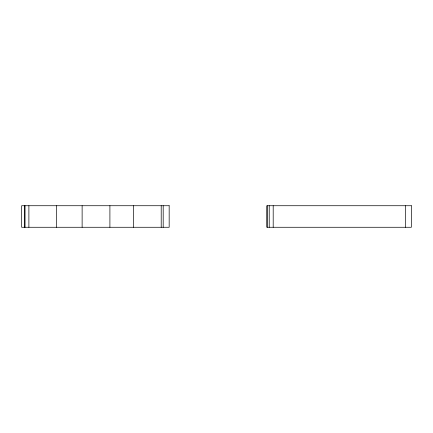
<?xml version="1.0" encoding="UTF-8"?>
<svg xmlns="http://www.w3.org/2000/svg" width="433" height="433" viewBox="0 0 433 433"><rect width="100%" height="100%" fill="white"/><g stroke="black" fill="none" stroke-linecap="round" stroke-linejoin="round"><path stroke-width="0.65" d="M405.423 205.729L405.375 227.271M273.196 205.729L273.196 227.271M269.229 205.729L269.229 227.271M267.221 205.729L267.221 227.271M163.192 205.729L163.192 227.271M161.206 205.729L161.206 227.271M133.424 205.729L133.424 227.271M109.906 205.729L109.906 227.271M82.124 205.729L82.124 227.271M56.663 205.729L56.663 227.271M28.887 205.729L28.887 227.271M25.038 205.729L25.038 227.271M24.649 205.729L24.649 227.271M169.168 205.729L21.65 205.729L21.65 227.271L169.168 227.271L169.168 205.729M411.35 205.729L266.836 205.729L266.836 227.271L411.35 227.271L411.35 205.729"/></g></svg>
